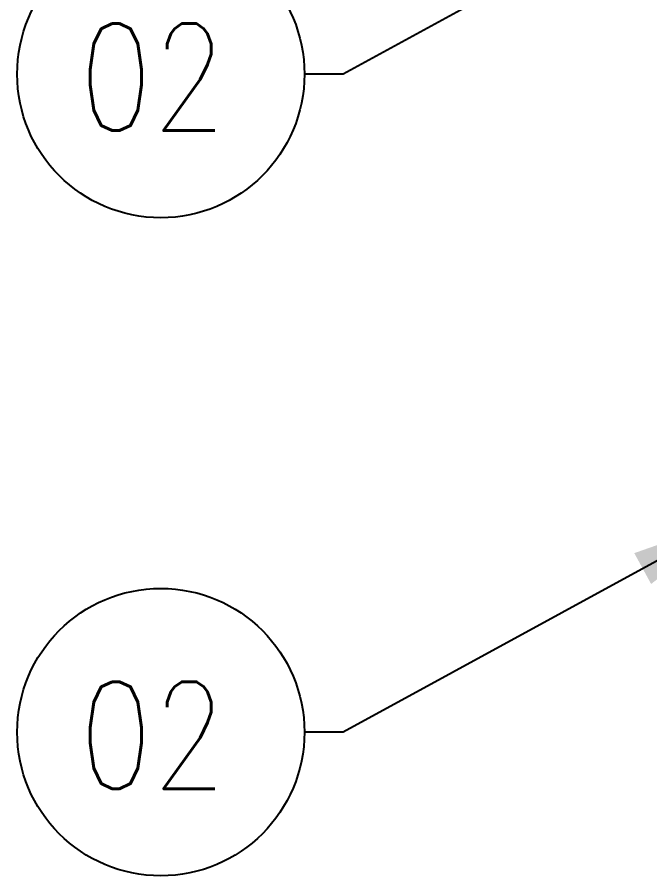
# Model space of a CAD drawing. Header units: millimetres. Extents: x -312439 to 477422, y -331570 to 212570.
# Drawn here: x 348821 to 349561, y 158185 to 159188 of the extents above; entities that cross this region are included whole.
import ezdxf

# ---------------------------------------------------------------- set-up
doc = ezdxf.new("R2010")
doc.units = ezdxf.units.MM
doc.layers.add('ARCONDTEXTO', color=4, linetype='Continuous')
doc.layers.add('TEXTO FORMATO', color=4, linetype='Continuous')
doc.styles.add('ROMAND', font='ROMAND.SHX')
doc.styles.add('ROMANS', font='romans.shx', dxfattribs={"height": 187.5})
doc.dimstyles.new('1-50 (MILIMETRO)', dxfattribs={"dimscale": 0, "dimtxt": 125, "dimasz": 125, "dimexe": 100, "dimexo": 100, "dimgap": 50, "dimtad": 0, "dimdec": 0, "dimzin": 0, "dimdsep": 46, "dimtxsty": 'ROMAND', "dimcen": -390, "dimclrd": 1, "dimclre": 1, "dimclrt": 3, "dimadec": 0, "dimazin": 0, "dimtfac": 1, "dimtdec": 0, "dimtix": 1, "dimtmove": 2, "dimatfit": 2, "dimfxl": 1, "dimtvp": 1, "dimtolj": 1, "dimtzin": 0, "dimarcsym": 0})

msp = doc.modelspace()

# ---------------------------------------------------------------- linework, layer by layer
at = {"layer": 'TEXTO FORMATO', "color": 1}
for centre in [(348989.133, 159121.549), (348989.133, 158352.866)]:
    msp.add_circle(centre, 167.835, dxfattribs=at)

# ---------------------------------------------------------------- texts
at = {"layer": 'ARCONDTEXTO', "color": 3, "linetype": 'Continuous', "lineweight": -3, "style": 'ROMANS', "width": 0.8}
for p in [(348893.815, 159055.483), (348893.815, 158286.801)]:
    msp.add_text('02', height=125, dxfattribs=at).set_placement(p)

# ---------------------------------------------------------------- leaders
at = {"layer": 'TEXTO FORMATO'}
for points in [[(349661.974, 159372.53), (349202.302, 159121.549), (349156.969, 159121.549)], [(349661.974, 158603.847), (349202.302, 158352.866), (349156.969, 158352.866)]]:
    msp.add_leader(points, dimstyle='1-50 (MILIMETRO)', override={"dimscale": 1}, dxfattribs=at)

doc.saveas('drawing.dxf')
